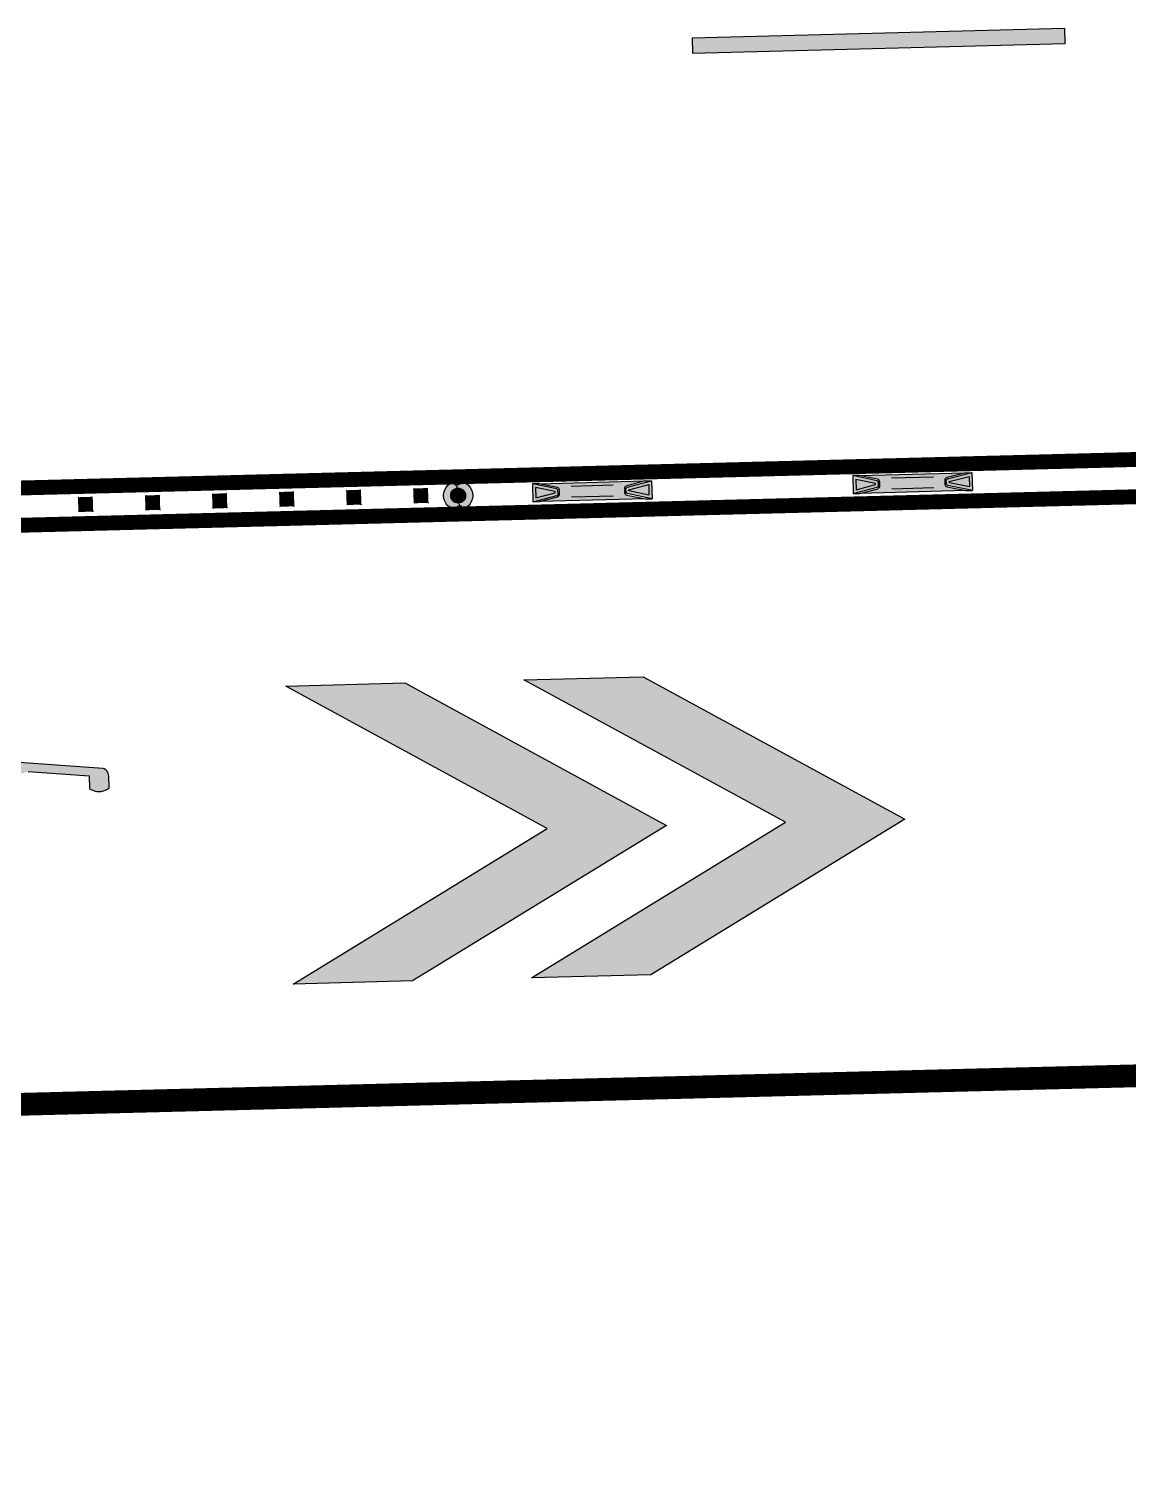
# Model space of a CAD drawing. Header units: metres. Extents: x 668617 to 675126, y 2286318 to 2293677.
# Drawn here: x 669951.6 to 669958.98, y 2287220.11 to 2287229.71 of the extents above; entities that cross this region are included whole.
import ezdxf

# ---------------------------------------------------------------- set-up
doc = ezdxf.new("R2010")
doc.units = ezdxf.units.M
doc.header["$MEASUREMENT"] = 0
for name, color, linetype in [('CU_VEGETACION', 54, 'Continuous'), ('DMTG-D-CONFIBUS', 1, 'Continuous'), ('DMTG-M-BOLARDO ABATIBLE', 70, 'Continuous'), ('DMTG-M-BOYAS', 40, 'Continuous'), ('DMTG-PB-BANQUETAS', 251, 'Continuous'), ('DMTG-SH-LINEA DISCONTINUA', 252, 'Continuous'), ('DMTG-SH-LINEA DOBLE', 252, 'Continuous'), ('DMTG-SH-LINEA GUARNICION', 40, 'Continuous'), ('DMTG-SH-SOLO BUS BICI', 252, 'Continuous')]:
    doc.layers.add(name, color=color, linetype=linetype)

# ---------------------------------------------------------------- blocks, each defined once
blk = doc.blocks.new('ITO-AB')
at = {"linetype": 'Continuous', "true_color": 0x139b48}
blk.add_hatch(color=114, dxfattribs=at).paths.add_polyline_path([(-0.05, 0, 1), (0.05, 0, 1)])
at = {"layer": 'CU_VEGETACION', "true_color": 0xc7c8ca}
h = blk.add_hatch(color=9, dxfattribs=at)
h.dxf.hatch_style = 1
edge = h.paths.add_edge_path()
edge.add_arc((0, 0), 0.0975, 0, 360)
at = {"color": 114, "linetype": 'Continuous', "true_color": 0x139b48}
for points in [[(0, 0.0499999998137355), (0, 0.0975000001490116)], [(0, -0.0499999998137355), (0, -0.0975000001490116)]]:
    blk.add_lwpolyline(points, dxfattribs=at)
for centre, radius in [((0, 0), 0.0975), ((0, 0), 0.05), ((-0.0100000000093132, 0.0737499999813736), 0.0035), ((0.0100000000093132, 0.0737499999813736), 0.0035), ((-0.0100000000093132, -0.0737499999813736), 0.0035), ((0.0100000000093132, -0.0737499999813736), 0.0035)]:
    blk.add_circle(centre, radius, dxfattribs=at)
blk = doc.blocks.new('*U229')
at = {"ltscale": 50}
h = blk.add_hatch(color=252, dxfattribs=at)
h.dxf.hatch_style = 1
h.paths.add_polyline_path([(49.5002614063541, -24.0141079738541), (50.50025214554071, -22.2838484421763), (51.5002614063541, -24.0141079738541), (51.5002614063541, -23.21457469650881), (50.50025743748657, -21.48386446336639), (49.5002614063541, -23.21457469650926)])
h = blk.add_hatch(color=252, dxfattribs=at)
h.dxf.hatch_style = 1
h.paths.add_polyline_path([(49.5002614063541, -25.6131607906263), (50.50025214554071, -23.8829012589485), (51.5002614063541, -25.6131607906263), (51.5002614063541, -24.81362751328101), (50.50025743748657, -23.08291728013859), (49.5002614063541, -24.81362751328146)])
h = blk.add_hatch(color=252)
h.dxf.hatch_style = 1
h.paths.add_polyline_path([(51.55304921501548, -28.93627845558143), (51.54801935612605, -28.87079720073683), (51.53927120105882, -28.79785275902617), (51.53238882882388, -28.74775560274879), (51.52412051031152, -28.69572690715535), (51.5153222024741, -28.64796560598183), (51.50599370678711, -28.6030229381467), (51.49697904484574, -28.56220139275996), (51.4845338670647, -28.51388561176549), (51.47587748438028, -28.48260333695493), (51.46579415965144, -28.44853665512432), (51.45313895350719, -28.40889900164342), (51.43736771892955, -28.3648174587151), (51.41732355394552, -28.31399013613776), (51.3942251808393, -28.26140276454902), (51.36974508068207, -28.21367809734824), (51.34902556281568, -28.17782699251115), (51.32631969258401, -28.14211502696202), (51.30708577940632, -28.11658446428959), (51.28615394915178, -28.09123950033876), (51.27106435334954, -28.07481264897246), (51.25468628133777, -28.05904158133984), (51.24113154510169, -28.04748084267652), (51.22069588261039, -28.03164221252741), (51.20205020631866, -28.01998118239584), (51.18507629765728, -28.01105776237859), (51.16581878096159, -28.00340028025034), (51.14789672210819, -27.99823189384864), (51.12935909998933, -27.99492408072905), (51.10895173981081, -27.99352022434181), (51.10416642581086, -27.99360043138444), (51.08985427854478, -27.9947084303862), (51.07500724210868, -27.99724729160465), (51.06145785019126, -28.00080922953288), (51.04752935912703, -28.0056309266742), (51.0334570965496, -28.01184807146132), (51.0204595193517, -28.01907023522284), (51.00684485347293, -28.02781408801178), (50.99405821276369, -28.03751141539891), (50.98213681888856, -28.04753908922197), (50.97667150127282, -28.05282048878957), (50.96847802603034, -28.06060222550554), (50.95680488622921, -28.07340387392145), (50.94437755840718, -28.08805149386939), (50.93877152696851, -28.09528814899153), (50.93342598437803, -28.10219373303147), (50.92403764058909, -28.11565161576249), (50.91926361889901, -28.12296720395483), (50.91218689190455, -28.13392083342473), (50.90818505718008, -28.14060989958529), (50.90172905094087, -28.15142184627934), (50.89665697867159, -28.16036402294361), (50.89128612245523, -28.17029172886845), (50.88622049705819, -28.17987807109415), (50.77119892607234, -28.04354360162091), (50.80273350453709, -27.6938492773715), (50.86723818005512, -27.69992701165978), (50.89619229881228, -27.67371469184667), (50.91113654108804, -27.65801435323096), (50.90383153800386, -27.60081846199404), (50.89477049389271, -27.56887938809126), (50.88920830657062, -27.55541230195326), (50.88492327083114, -27.54755067505488), (50.87940853684077, -27.53969932651848), (50.87408985384528, -27.53430355096765), (50.86951897503369, -27.53093844458084), (50.86471191614729, -27.52876203726322), (50.86026374552321, -27.52784332173491), (50.85228731476664, -27.52825232418212), (50.84689055284198, -27.53028421593939), (50.83969389192399, -27.53471968173512), (50.8136010959519, -27.54355300339688), (50.79216932285627, -27.54725185106685), (50.77570694026363, -27.54616831566904), (50.74517949557449, -27.54122699740532), (50.68992452441753, -27.52694061303186), (50.68659329762923, -27.52779166926752), (50.67940421907124, -27.53119001350973), (50.67294560351175, -27.53666514088212), (50.66737980154986, -27.54367421020465), (50.66299504421423, -27.55140810254438), (50.65878564561345, -27.5607720189268), (50.65548664666804, -27.57094010834129), (50.65057073616472, -27.59202830995577), (50.64796094875683, -27.61320856330798), (50.64621588234459, -27.65864893377051), (50.70165599984094, -27.68257283117413), (50.76437975431773, -27.69001951295508), (50.65417113727281, -28.82308289004544), (50.63085644075582, -28.82334873601434), (50.60930583289647, -28.82280290965531), (50.58886312437917, -28.82077901696397), (50.56792300492216, -28.81678227719607), (50.54856771239511, -28.81125217832818), (50.53098259648314, -28.80383383584553), (50.51418396648833, -28.79427429122365), (50.49804939402421, -28.78213980369759), (50.48310486693973, -28.76775705187851), (50.46895666777246, -28.75085378344233), (50.45456466062288, -28.73027743395682), (50.43979779671727, -28.70461369695244), (50.42802584645179, -28.68105684305505), (50.41379297117274, -28.64862969135351), (50.39239870801785, -28.59191789072969), (50.35162380802413, -28.45957035123496), (50.02916556667961, -27.35523094999457), (50.06890259215871, -26.94651723784267), (50.15401263174127, -26.94579805271355), (50.15734796046254, -26.94218598660786), (50.16053141351986, -26.93695158459599), (50.16352089230978, -26.93132854916889), (50.16629559487993, -26.92519098366296), (50.16883706242734, -26.91884864822936), (50.17022819771947, -26.91470342947236), (50.17200197730554, -26.90853026970575), (50.17428040361565, -26.89710974178064), (50.17547471492836, -26.88036142065852), (50.17483750008333, -26.86972241539428), (50.1732767267271, -26.85917661453454), (50.17178544990102, -26.85246062041455), (50.16851950701076, -26.84227150544615), (50.16523502757073, -26.83412494320277), (50.16233645197227, -26.82837443972534), (50.15972903233424, -26.82378418159118), (50.15591258261512, -26.8176910452043), (50.15290226013522, -26.81439409634817), (50.07426619547633, -26.81505857598671), (50.06611491634604, -26.81595667121968), (50.05704641876301, -26.81769826800968), (50.04759058713799, -26.82115035469491), (50.03878962793843, -26.82632485497738), (50.03080461169785, -26.83407148128112), (50.02460379300229, -26.84459803112526), (50.02247585521982, -26.85098385362557), (49.90564729290273, -28.04199486564534), (49.90063031569744, -28.03869110077307), (49.88861024101189, -28.03217099499529), (49.87515324851157, -28.02623886347869), (49.84628760906244, -28.01616534478348), (49.83121055054372, -28.01207005239161), (49.81890015516083, -28.00908107622803), (49.80735990663143, -28.00680777668225), (49.7976832627368, -28.00534907263176), (49.79511369515095, -28.0051195420769), (49.78838918855845, -28.00533758858314), (49.77010366598361, -28.00708000675963), (49.75187693706167, -28.01098972066615), (49.73398816418776, -28.01688681089121), (49.71677984930957, -28.02480240818335), (49.69970545716606, -28.0346703770087), (49.68294523526893, -28.04668016190357), (49.66725130450405, -28.05996847532464), (49.65096725590266, -28.0757135969738), (49.63194355435635, -28.09786424397538), (49.61975833784791, -28.11325239488946), (49.60548635056549, -28.13384078175608), (49.59141288483298, -28.15646447925969), (49.57872190598383, -28.17981850815881), (49.56469080596153, -28.20650568410787), (49.54132547737973, -28.26093342563894), (49.51992111126529, -28.32120443048865), (49.50013147585187, -28.38783594131241), (49.48094282352159, -28.46940990104116), (49.46799056627961, -28.53710566905915), (49.4528747654139, -28.65238418126222), (49.447805297565, -28.70482808824085), (49.44277669151316, -28.7859809024248), (49.4404089862841, -28.87706329349061), (49.4417580161934, -28.98072929599261), (49.44477646854867, -29.06048792909036), (49.45217043266885, -29.15449993954684), (49.46982616381766, -29.29510471381213), (49.48592564651918, -29.38496028522599), (49.49301204271242, -29.41604818442005), (49.50252899658963, -29.45672803377414), (49.5118387568472, -29.49668215425158), (49.52568505191485, -29.54393436538379), (49.53304990778898, -29.56925606881663), (49.54143019418953, -29.59518209088941), (49.56075493531617, -29.64975237445555), (49.58319428274618, -29.70602485004014), (49.61127731629031, -29.76771209927705), (49.63868904709207, -29.81710174779795), (49.66217116419048, -29.85318232937511), (49.68065578719953, -29.88074257925468), (49.70470599041019, -29.90993789217731), (49.71248394450859, -29.91842594092435), (49.72153209586477, -29.92837083428589), (49.73029130001979, -29.93690219210425), (49.73805929050096, -29.94464662156946), (49.74591116379307, -29.95139088857281), (49.7544608467837, -29.95892107058757), (49.76614121078129, -29.96779908916728), (49.7744743912962, -29.97385822751261), (49.7848745946134, -29.98041703299527), (49.79124275199811, -29.98454693395837), (49.7979965151807, -29.98818708787525), (49.80858497246473, -29.99366575793096), (49.81640807369959, -29.99700507281472), (49.82520776416132, -30.00062793851879), (49.83177860332435, -30.003128451593), (49.84066693109335, -30.00568036086765), (49.84828678480235, -30.0080483032329), (49.85532462507845, -30.00935839211701), (49.86352346599134, -30.01104038042235), (49.87181225372743, -30.01184597416063), (49.87893107083019, -30.01256422409228), (49.88897210542692, -30.0131604383077), (49.89510117911132, -30.01203843981461), (49.90532983928497, -30.00902552650445), (49.91640650586524, -30.00533204714333), (49.9326381206528, -29.99854504651325), (49.9492262345847, -29.98984287841126), (49.96650021935594, -29.97896971341919), (49.98278165315142, -29.96683463457879), (49.99933911191411, -29.95303980446255), (50.01432331306833, -29.93838635191418), (50.02948998122875, -29.92176996775146), (50.04455478138871, -29.90370861091646), (50.05939748458005, -29.8837912804442), (50.07374852916192, -29.86222553027659), (50.08730841092793, -29.84007001552294), (50.09999827918355, -29.81753473455587), (50.112942145311, -29.79227700424684), (50.13514817744127, -29.74298420216286), (50.14859008018712, -29.70860876938872), (50.16223728103924, -29.66903367674553), (50.17875964232863, -29.61703727804383), (50.19520919098059, -29.55218785148367), (50.20442502328652, -29.50944622911442), (50.21742714241637, -29.44024776099554), (50.22500188507038, -29.39099555991055), (50.23129616817769, -29.33317302818472), (50.23753336602331, -29.26839694011727), (50.240943675556, -29.19926724287138), (50.24344238379936, -29.11620539967447), (50.24328258308097, -29.04907266777258), (50.2422466555644, -29.01995237812429), (50.24119230509851, -28.98960205202178), (50.2388710245913, -28.95097601331048), (50.23486137900946, -28.90301606559837), (50.23046696174188, -28.85552580346615), (50.22363456449867, -28.80366219672482), (50.21934515020203, -28.76851904868994), (50.21093500599218, -28.71791811923407), (50.20126583137781, -28.66290605464878), (50.18876786210959, -28.60188951273171), (50.17388508106515, -28.54128722575155), (50.15865111880422, -28.48596120442966), (50.14304598559229, -28.43576289951983), (50.12055081810959, -28.37130091884586), (50.10137833708623, -28.3223575424417), (50.08226052909495, -28.27909248452483), (50.06313478249004, -28.24043065879454), (50.03761345592594, -28.19482917922136), (50.02825754269261, -28.17958136604279), (50.01305116807899, -28.15661933825135), (49.98857802319881, -28.12290149715404), (49.96992445626975, -28.10112161476713), (49.95749529622881, -28.08791805643608), (49.9988374849103, -27.68712478182528), (50.31763964668099, -28.76471927344523), (50.33319008154095, -28.80919667260872), (50.34414148063198, -28.83858356490822), (50.35647875667192, -28.87056683489203), (50.37178954362835, -28.90663748636047), (50.38528756680799, -28.93623089404304), (50.39967066516684, -28.96466087707262), (50.41191321099168, -28.98658168524702), (50.42447899942263, -29.00716501649908), (50.43818680020368, -29.02848611910389), (50.45516895523352, -29.05046061479465), (50.47090065802959, -29.06765345944854), (50.48780357227579, -29.08424908321917), (50.50509365024018, -29.09713452258206), (50.51779878742801, -29.10455523166951), (50.5261239798846, -29.10879804796508), (50.52650687377255, -29.11693487854422), (50.52819970355441, -29.14128736885499), (50.53178047856036, -29.17171042201648), (50.53442225920563, -29.19545112042983), (50.53931131346772, -29.22308817284824), (50.54288625301606, -29.24137891527466), (50.54875785380946, -29.2667580775846), (50.55774182233554, -29.29697931935465), (50.56459061459137, -29.31713100551218), (50.51569948110128, -29.47678275845505), (50.49141964986339, -29.47698792453952), (50.49046102267258, -29.47720682172707), (50.48691566426069, -29.47948039649504), (50.48367114861585, -29.4831103976598), (50.48093781030494, -29.48796694746392), (50.47864712499441, -29.49385886864633), (50.47693910940771, -29.5006487657401), (50.47570826792926, -29.50840231272236), (50.47518099043, -29.52593680891363), (50.47752451253282, -29.54284665342397), (50.47947007938129, -29.55027276860705), (50.48212454389559, -29.5571839845174), (50.48494893630132, -29.56270708033202), (50.48831681217726, -29.56781638340266), (50.49175740986757, -29.57111938562042), (50.4954162027274, -29.57332239564898), (50.49735593924916, -29.57380319660928), (50.4985130377917, -29.57391126693159), (50.59384602336095, -29.57310569727264), (50.59661574125121, -29.57192093933822), (50.60000717876747, -29.56881235088071), (50.60294621650283, -29.56446511258713), (50.60544472716848, -29.55901736442269), (50.60748388928042, -29.5523400383608), (50.60900329473307, -29.54512326899698), (50.61016647316902, -29.52853091435913), (50.6084314400413, -29.5110216187581), (50.60445260981479, -29.49604518364407), (50.60160800475833, -29.48947616155687), (50.59846047031752, -29.48415431252483), (50.59513094430432, -29.4802182068915), (50.59141823578776, -29.4774941248997), (50.58758589491745, -29.47633000320724), (50.58661882723882, -29.47618348556802), (50.57269909236166, -29.47630110819404), (50.60036874927928, -29.38775529873414), (50.60709900711745, -29.39625479188084), (50.62074190378635, -29.41013253560226), (50.62811040359284, -29.41569418380954), (50.63492132958564, -29.41984377772809), (50.64186804922511, -29.42307907213439), (50.64977307202926, -29.42550285274996), (50.6575086993752, -29.4268835450111), (50.66096521613682, -29.4270028300611), (50.66338058216243, -29.42703717539093), (50.66955082068753, -29.42662969021643), (50.68121736793628, -29.42381655005187), (50.6920506460846, -29.41839999666121), (50.70199902872255, -29.41084250657963), (50.71093129148031, -29.40113426013062), (50.71917571012946, -29.38960236728548), (50.72673049915866, -29.37639184334006), (50.73391307416242, -29.36105925956048), (50.74533020087475, -29.32884788573432), (50.74986743707305, -29.3119994362441), (50.75755190493092, -29.27727641038377), (50.76343526564816, -29.24062287470673), (50.76731305564309, -29.20638707055327), (50.7688667679744, -29.19020489743611), (50.76976555256252, -29.1798951899836), (50.77065249066246, -29.16584768683464), (50.77813671080085, -29.22453634320658), (50.78448830974585, -29.26712884403054), (50.79789862862108, -29.34018655161384), (50.81085069263818, -29.40505736604922), (50.82550160831298, -29.46632960471692), (50.84206143960037, -29.52554376750044), (50.86245838116056, -29.58933700879874), (50.89921533771113, -29.68758914666836), (50.92571792795016, -29.74542950046174), (50.95297663505008, -29.7972971627641), (50.97768897193637, -29.83699235410262), (51.00522441231524, -29.8760403130795), (51.03550733424564, -29.91289523515201), (51.05766336018169, -29.93385720261898), (51.07626293434069, -29.95027681483902), (51.08892195139325, -29.96027648377316), (51.1039622657394, -29.97031698251061), (51.10922805954797, -29.97361075829798), (51.12291414597294, -29.9810391767723), (51.13437867281201, -29.98626821364582), (51.14057060611404, -29.98906159091843), (51.15605124613094, -29.99431933327827), (51.17374017926468, -29.99882079587445), (51.19100036669798, -30.00116135615139), (51.19955638909224, -30.00172156007915), (51.20722078742747, -30.00172000065499), (51.21285672304876, -30.0015458535458), (51.22114849030314, -30.00084328474754), (51.23958849189412, -29.9979036193285), (51.25740732368368, -29.99275623151829), (51.27447595308186, -29.98600699884168), (51.29232360672077, -29.97674821163213), (51.31023436887872, -29.96498096214913), (51.32623187115033, -29.95234264079722), (51.34169788079035, -29.93809273989922), (51.35696550271669, -29.92206091143538), (51.37246425973981, -29.90341194352181), (51.38719394088903, -29.88358017971399), (51.39920697160815, -29.86535386821101), (51.41512568143835, -29.83883383034567), (51.42761240039263, -29.81530350888938), (51.44028405082864, -29.78954333839187), (51.45370769798674, -29.7587085661184), (51.46046253769501, -29.74149301671281), (51.46592686045815, -29.7276214617263), (51.47117327657261, -29.71290450520332), (51.47543603537443, -29.70118498303276), (51.47958834874763, -29.68890577172983), (51.48631123265196, -29.66814604282894), (51.49478176021412, -29.63918911803143), (51.50088902384951, -29.61731390967811), (51.50687655109314, -29.5942545870866), (51.51284420712582, -29.56844775170243), (51.5190982954181, -29.54019365949938), (51.52376977242412, -29.51733788990208), (51.52813956431183, -29.49449086615317), (51.53306093656457, -29.46494314627848), (51.53825255372831, -29.43154720101933), (51.54548295812211, -29.37662262176076), (51.55257733395948, -29.30195775728766), (51.55707023445385, -29.23658981880539), (51.55912558278388, -29.16685957329668), (51.5601181094743, -29.11661103668206), (51.55766491388513, -29.0179134391546)])
h.paths.add_polyline_path([(51.11052863112437, -29.04805431565041), (51.11332405248677, -29.06198680190159), (51.11566209348976, -29.07118632382566), (51.11915424924373, -29.08381710566568), (51.12416025457233, -29.09781381034503), (51.13003335583281, -29.11054434126476), (51.13430631883276, -29.11760450884225), (51.13751681026579, -29.1228368318761), (51.14460601222518, -29.13129950098932), (51.15238034324867, -29.13744613163721), (51.16005738730919, -29.14066403875626), (51.16430821838676, -29.14141785015358), (51.16914184029147, -29.1409786289741), (51.17389849771089, -29.13941544970834), (51.17851306603862, -29.13666251624267), (51.18292599296356, -29.1329514190665), (51.18702889091483, -29.128298637137), (51.19097054844033, -29.12263830201659), (51.19460918962241, -29.11588482181645), (51.20104319966768, -29.10015605104121), (51.20593533768479, -29.08178403924643), (51.20945793035244, -29.06036339524548), (51.21124616860052, -29.03767337157973), (51.21116158599889, -29.0127147362154), (51.21011406237122, -28.9945246859183), (51.20697746345732, -28.97124513236117), (51.20311202741041, -28.95211194941607), (51.19797989881855, -28.93420352555717), (51.19216772251903, -28.91865987418118), (51.18547289653216, -28.90528570152714), (51.17829621622232, -28.8943214514033), (51.1702378367676, -28.88594405521639), (51.16485473352068, -28.88198310291813), (50.95044891694161, -28.33659515427638), (50.96264199740827, -28.31559116588045), (50.98187515731652, -28.28660816043424), (50.99379965107838, -28.27131490780261), (51.00562923960698, -28.25732877938521), (51.01704725281834, -28.24571377689512), (51.02771973761847, -28.23617458361872), (51.03852695690367, -28.227574082638), (51.04836375482174, -28.22094104826096), (51.05972769394057, -28.21491261649129), (51.06990430855549, -28.21031685631209), (51.08052012754789, -28.20679115569732), (51.09159517597428, -28.20409474137108), (51.10222823286486, -28.20260901365186), (51.11407861424132, -28.20250725038972), (51.12193416213259, -28.20319248030404), (51.13916148517265, -28.20583866380679), (51.14778055015623, -28.20780597784182), (51.16365107813763, -28.21219947864387), (51.18437665907041, -28.22084321443475), (51.20124809321069, -28.22964944528434), (51.22169836968479, -28.24462406666948), (51.23568063326039, -28.2570119584729), (51.24837234356974, -28.26926813919539), (51.26162943609089, -28.28411158075909), (51.27445601280979, -28.29938957302824), (51.28610610423712, -28.31544885498892), (51.29862972331003, -28.33309919731522), (51.31125446739443, -28.35410388356462), (51.32079813969986, -28.37029077405481), (51.33069060577546, -28.38824343091978), (51.34129019099137, -28.409960010043), (51.35267304892832, -28.43422949988639), (51.3679803077911, -28.46879426063237), (51.38371411577273, -28.51139201024393), (51.4005089184374, -28.56187393076556), (51.41772770187927, -28.623048005807), (51.43742484749546, -28.70766467101152), (51.456633709351, -28.82305650938219), (51.46916734740662, -28.93453017750511), (51.47429677350593, -29.02731125180475), (51.47542223458723, -29.14144556688274), (51.46926628447309, -29.23824303070746), (51.46117698696699, -29.32073085777433), (51.45282685580369, -29.37606681980418), (51.43726752843341, -29.45561591211476), (51.41513700744636, -29.52915215208299), (51.38968622160738, -29.60609306649525), (51.35253307280291, -29.67507075968701), (51.33394690956757, -29.70413262055758), (51.3169343486733, -29.72607298012685), (51.2952624299086, -29.74814305331524), (51.27719356039952, -29.76249655472606), (51.26041396276142, -29.77287613570201), (51.24585359097082, -29.78031896876786), (51.23342913417483, -29.78477936692702), (51.21809537070968, -29.78905695872612), (51.19630228980023, -29.79090031441041), (51.18550079692741, -29.79078419751562), (51.16990500840203, -29.7886345553315), (51.15679795063798, -29.78604910285452), (51.14179889455082, -29.78078342994917), (51.1138561701454, -29.76620997994309), (51.09895278644299, -29.75591689635252), (51.07832925969151, -29.73852297575735), (51.05558415782062, -29.71491836323861), (51.03576165402447, -29.69049701876333), (51.01830999184213, -29.66635169143723), (51.00038001769181, -29.63849950711478), (50.98101863611501, -29.60284073521229), (50.96572928142078, -29.57221458271482), (50.94733869946495, -29.52936429919095), (50.93093331680157, -29.48631343906067), (50.91585861054355, -29.44076812935095), (50.90279527971862, -29.39736730140379), (50.89140749375557, -29.35469785138634), (50.88065300287727, -29.3086564639338), (50.87194090577705, -29.2653910105891), (50.86244696634631, -29.20964257887721), (50.85572487250866, -29.16621151169642), (50.85141735997323, -29.13057652803167), (50.84735443836453, -29.08375640462822), (50.84174551848983, -29.0146159792111), (50.83972475316287, -28.97338293343677)], flags=16)
h.paths.add_polyline_path([(50.84055176471739, -28.81627329185807), (50.84258667767691, -28.77646271775933), (50.84669302835246, -28.72878238849848), (50.85062065833509, -28.69234941441795), (50.85380182873214, -28.66671670610998), (50.85769009997821, -28.64020363676349), (50.86056970445534, -28.62119909999996), (50.86278481553646, -28.60814120528579), (50.8653611414683, -28.59500979619537), (50.86834283945373, -28.57941746821092), (50.87104434503945, -28.56606609730119), (50.87428188670756, -28.55173958329437), (50.87768525197399, -28.53635924741042), (50.88110525907896, -28.5232605533883), (50.88537633018851, -28.50664933269985), (50.88964833715082, -28.48981263908985), (50.8954920727796, -28.47105280679802), (50.9018549252668, -28.45123685071252), (50.90683685139803, -28.43531829825946), (50.91252504814966, -28.42007823734315), (50.91912790071675, -28.40368781352794), (50.92443279104091, -28.39075812947789), (51.08550550520604, -28.80271235626418)], flags=16)
h.paths.add_polyline_path([(50.75208835704225, -28.82071338076998), (50.70151590603464, -28.82303738158675), (50.76774231309983, -28.1348225940273), (50.82002358312039, -28.19467897124963), (50.85782789255509, -28.24312453219176), (50.82359149463346, -28.33701631773642), (50.79625471739101, -28.44994730116736), (50.77551562987938, -28.56138998554156), (50.76852386062629, -28.62313760363844)], flags=16)
h.paths.add_polyline_path([(50.70392058785083, -29.01542635323398), (50.70759321188316, -29.02751913133756), (50.71127767075441, -29.04172527677332), (50.71669240621569, -29.06735847702152), (50.71865130133111, -29.07955923644426), (50.72056558943396, -29.09526956573922), (50.72247001588212, -29.11917155554415), (50.72320689534982, -29.14161933832697), (50.72324568465356, -29.15694376074493), (50.7214866464864, -29.18880592046566), (50.72083133825382, -29.19460310102381), (50.71834458757385, -29.2126832084204), (50.7154197869867, -29.22853470597142), (50.71210983253278, -29.24265629173937), (50.70838232677571, -29.25521407228638), (50.70579844991508, -29.26258832025173), (50.70210339748419, -29.27197605511487), (50.69915149735417, -29.27818012614393), (50.69575455022905, -29.2847909298834), (50.68978663506451, -29.29437947705168), (50.68392448807199, -29.3017447128695), (50.67781175692735, -29.30747089901246), (50.67454855388578, -29.30971574543441), (50.67174627554724, -29.31168561764247), (50.66520043833808, -29.31453957845628), (50.6587556583244, -29.31592809091211), (50.65107348546726, -29.31591480882202), (50.64374410527026, -29.31416960411019), (50.63709334647947, -29.31086285797386), (50.63128656766267, -29.30693234950872), (50.62665661218253, -29.30281787373264), (50.66666839007567, -29.17373111298679), (50.66744678792284, -29.17009783487851), (50.66804100832351, -29.16596047696288), (50.66842502476484, -29.16164369389384), (50.66863218998506, -29.15783239471279), (50.66872423016949, -29.15087935897504), (50.66843460550345, -29.14479804064917), (50.66825944731673, -29.14178052374422), (50.66774024475163, -29.13716841604441), (50.6669282285765, -29.13169337638459), (50.66594340249858, -29.12655166220742), (50.66510233919999, -29.12292829809298), (50.66439040729793, -29.12015443692866), (50.6632416961028, -29.1163589621487), (50.66183679621727, -29.11240137055524), (50.66080995325174, -29.10983697815886), (50.65903904762982, -29.10593751033997), (50.6574969889397, -29.10311551347417), (50.65545966436903, -29.10004037323001), (50.65339004288481, -29.097528989002), (50.65184381884674, -29.09597510296402), (50.65040648770892, -29.09480441603768), (50.64957535426893, -29.09422623957738), (50.64882065719021, -29.0937543052832), (50.64811686346903, -29.09338591746968), (50.64755170979961, -29.093122243898), (50.64702775946571, -29.09291275200934), (50.64632891030161, -29.09267667364606), (50.64589942332341, -29.09255997919667), (50.64539294486295, -29.09243906701926), (50.64474933357261, -29.09233310716985), (50.64405674874425, -29.09227650676434), (50.64337326091064, -29.09227338090699), (50.64251118288021, -29.09234352400285), (50.64185613324926, -29.0924604814822), (50.64095896680092, -29.09272209773139), (50.63998900348398, -29.09309014328477), (50.63900232972165, -29.09360227931024), (50.63805256337028, -29.09422206541553), (50.63721130955665, -29.09489491555809), (50.63636870179735, -29.09573458837798), (50.6352798299794, -29.09694931679491), (50.63429718038006, -29.09820603171778), (50.63346207848682, -29.099598528483), (50.6323781115606, -29.10151950234098), (50.63145734864466, -29.10349190874144), (50.6305739487224, -29.10570135343545), (50.62919335252028, -29.10994498959593), (50.58983941112402, -29.23617534221552), (50.58466378832682, -29.21936713250392), (50.57915247852216, -29.19696372701577), (50.57430022852296, -29.16876265584728), (50.57143275650779, -29.14497397366808), (50.57013978111254, -29.1268565272207), (50.56942337171577, -29.10877675874503), (50.57016144836408, -29.07696661145195), (50.57263997172404, -29.04845352112438), (50.57530260798686, -29.03035744187213), (50.57801556840823, -29.01669059901446), (50.58298330227754, -28.99805372660143), (50.58577987503614, -28.98935082801967), (50.58873477208809, -28.9818158452826), (50.59068965545148, -28.97682866179543), (50.59413419677631, -28.96950359278521), (50.59841245859926, -28.9614198113913), (50.60263801858119, -28.9551775709528), (50.60923111817456, -28.94663493458205), (50.61552507756724, -28.94111834456675), (50.62156062253226, -28.93706080781243), (50.62841096391222, -28.93414251445342), (50.63662871023953, -28.93266400178112), (50.64481893459143, -28.93372947492066), (50.6517507823236, -28.93631584306826), (50.6580782630771, -28.93989355816115), (50.66412235144563, -28.94473210590417), (50.66883622161859, -28.94936032094751), (50.67372476333267, -28.95480318839458), (50.67964795523395, -28.96276160370184), (50.68753382341075, -28.97595507676937), (50.69376023551914, -28.98864350064281), (50.69987784151445, -29.004019865099)], flags=16)
h.paths.add_polyline_path([(50.15821290098293, -28.99363767460222), (50.15989639966338, -29.05592238825733), (50.15989132934365, -29.13391000984842), (50.15746653105353, -29.22278881259576), (50.14842705860283, -29.32547734842223), (50.12592171795805, -29.44569006181559), (50.10325036344685, -29.53960506109019), (50.08171794746059, -29.59790606899827), (50.06171661846238, -29.64475083989732), (50.02375192277023, -29.71075673807485), (49.99627115984859, -29.74524618081472), (49.97425255130284, -29.76588459197086), (49.95696349171558, -29.77857652720099), (49.943956555342, -29.78651227922905), (49.92788273234001, -29.79387974998412), (49.91227830029985, -29.7991123033616), (49.89731034868774, -29.80202995298527), (49.88004060738959, -29.80319088482833), (49.86338468043405, -29.80180918259788), (49.84849775076955, -29.79927066967725), (49.83100535274562, -29.79367931246447), (49.81570062201436, -29.78683071463769), (49.79986339243661, -29.77805350568628), (49.78298912927985, -29.76663010254737), (49.76840281870992, -29.75457367831899), (49.75621653950284, -29.74334984980164), (49.74516953104458, -29.73135162249486), (49.73824379288445, -29.72367094240184), (49.72449702742725, -29.70700290687677), (49.71304507853793, -29.69146432780912), (49.69939571845808, -29.67135816435342), (49.68625034445986, -29.65036061581617), (49.67592683988178, -29.63225173230825), (49.66907431468226, -29.61957643262025), (49.66196685996684, -29.60602934257117), (49.65200438174307, -29.5847990589104), (49.64603334810673, -29.57196150847762), (49.63709679028207, -29.55186430561384), (49.62969077976359, -29.5329556320134), (49.6212470626073, -29.51191497422491), (49.61304603565614, -29.48910995547061), (49.60469430018966, -29.46363300125399), (49.59554801607774, -29.4344734239557), (49.5886069178263, -29.41060354975565), (49.57836471925012, -29.37254231114088), (49.57125640703899, -29.34329498439178), (49.56477658742816, -29.31383594405901), (49.5593438586956, -29.2875402592012), (49.55227944706522, -29.2495918730296), (49.5461107937098, -29.21162555243876), (49.54110675681378, -29.17719079832881), (49.5356528929041, -29.13200335356754), (49.53217395567972, -29.09668717567223), (49.52865646017099, -29.05375943234543), (49.52690597106439, -29.02317726493033), (49.52543733722487, -28.99364444615407), (49.52381174621215, -28.93575803347398), (49.52440779123654, -28.85767168060233), (49.5278977162051, -28.78513645335073), (49.53352223023231, -28.72367024032059), (49.54635558717828, -28.62804676954778), (49.56480686602836, -28.53886692408873), (49.581077534196, -28.4786219488546), (49.60497674477293, -28.41278605493511), (49.63276544706414, -28.35281892695906), (49.65585455795909, -28.3159436145665), (49.67137016528878, -28.29350850039504), (49.69280376942507, -28.26928078498708), (49.71197142198744, -28.25161536547234), (49.73026861686813, -28.23811014338247), (49.74479329742772, -28.23016449561914), (49.76098084479364, -28.22370515998313), (49.77116167027762, -28.2200198138616), (49.78174219284747, -28.21786863327083), (49.80429140464949, -28.21492917100472), (49.82622091905787, -28.21708257100449), (49.84815369114804, -28.22266998103118), (49.86710507457238, -28.23036407491822), (49.88606905577754, -28.24176610185527), (49.82530115236469, -28.87938403119228), (49.82047263258565, -28.88175463768852), (49.81619993845371, -28.88497409954011), (49.81226379055479, -28.88902432791923), (49.80804603518928, -28.89439038766381), (49.80087016382632, -28.90726985378382), (49.79536759236854, -28.92310785367312), (49.79066353280987, -28.9417910021711), (49.78754584353092, -28.96324087404668), (49.7860674058974, -28.98504519692455), (49.78668992183694, -29.01037486415538), (49.7889689268367, -29.03619854167113), (49.79345421289091, -29.06098823652468), (49.7988864800981, -29.08267636623117), (49.80656052848909, -29.10274119924356), (49.81068760618601, -29.1111508128069), (49.8148766722733, -29.11826549123038), (49.81910606439843, -29.12433260517259), (49.82130040499933, -29.1271115416152), (49.82452278413476, -29.13068036253066), (49.8293103015757, -29.13493876391016), (49.83466559855506, -29.13829341129525), (49.83987894695375, -29.14021074793431), (49.84528666455745, -29.1409006439589), (49.85064218673452, -29.1402832752014), (49.85554811856937, -29.13844300600516), (49.86039081332856, -29.13525568182235), (49.86502600223949, -29.13090977141878), (49.86947986149326, -29.12513781157344), (49.87351867339194, -29.11846972669031), (49.87722169111376, -29.11086192160514), (49.88038527792278, -29.10256386799933), (49.88586857604778, -29.08286138673742), (49.8896499998863, -29.06050075345133), (49.89147514269726, -29.03574099471911), (49.89125505150506, -29.009576119256), (49.88935897561933, -28.98686541478213), (49.88630211434329, -28.96606495686132), (49.88181480896665, -28.9465789968512), (49.8762931155442, -28.92879817851685), (49.93874454440075, -28.28652015804113), (49.96044442510393, -28.31225352370388), (49.9804561562045, -28.33988266441333), (50.00146327096027, -28.37338474670964), (50.01851986452667, -28.40476233316025), (50.03650242233826, -28.44282429977369), (50.05567792090861, -28.48662166428352), (50.07078030274707, -28.5276034661078), (50.08769320998445, -28.57808364995839), (50.09993489205672, -28.62310242394318), (50.11189373770358, -28.66869773015009), (50.12333482057957, -28.72123466307398), (50.13007392461705, -28.75516894309698), (50.13992137790538, -28.8148883463486), (50.14743961889772, -28.87586111634068), (50.15282525207195, -28.9254846568328)], flags=16)
for points in [[(49.5002614063541, -24.0141079738541), (49.5002614063541, -23.21457469650926), (50.50025743748657, -21.48386446336639), (51.5002614063541, -23.21457469650881), (51.5002614063541, -24.0141079738541), (50.50025214554071, -22.2838484421763), (49.5002614063541, -24.0141079738541)], [(49.5002614063541, -25.6131607906263), (49.5002614063541, -24.81362751328146), (50.50025743748657, -23.08291728013859), (51.5002614063541, -24.81362751328101), (51.5002614063541, -25.6131607906263), (50.50025214554071, -23.8829012589485), (49.5002614063541, -25.6131607906263)], [(50.02916556667961, -27.35523094999457), (50.06890259215871, -26.94651723784267), (50.15401263174127, -26.94579805271355), (50.15734796046254, -26.94218598660786), (50.16053141351986, -26.93695158459599), (50.16352089230978, -26.93132854916889), (50.16629559487993, -26.92519098366296), (50.16883706242734, -26.91884864822936), (50.17022819771947, -26.91470342947236), (50.17200197730554, -26.90853026970575), (50.17428040361565, -26.89710974178064), (50.17547471492836, -26.88036142065852), (50.17483750008333, -26.86972241539428), (50.1732767267271, -26.85917661453454), (50.17178544990102, -26.85246062041455), (50.16851950701076, -26.84227150544615), (50.16523502757073, -26.83412494320277), (50.16233645197227, -26.82837443972534), (50.15972903233424, -26.82378418159118), (50.15591258261512, -26.8176910452043), (50.15290226013522, -26.81439409634817), (50.07426619547633, -26.81505857598671), (50.06611491634604, -26.81595667121968), (50.05704641876301, -26.81769826800968), (50.04759058713799, -26.82115035469491), (50.03878962793843, -26.82632485497738), (50.03080461169785, -26.83407148128112), (50.02460379300229, -26.84459803112526), (50.02247585521982, -26.85098385362557), (49.90564729290273, -28.04199486564534)], [(49.99272282329585, -27.15430170637905), (49.99272282329585, -27.15430170637905)]]:
    blk.add_lwpolyline(points)
blk = doc.blocks.new('*U26')
at = {"ltscale": 0.1, "true_color": 0xf8d731}
h = blk.add_hatch(color=40, dxfattribs=at)
h.dxf.hatch_style = 1
h.paths.add_polyline_path([(-1.084770231973842e-08, -0.1150000001769493), (-1.084770231973842e-08, -0.2349999998230467), (0.1627978714621391, -0.1968100913127709, 0.3482270367362218), (0.1705140220954719, -0.1870743821434916), (0.1705140219790566, -0.1629256177600893, 0.3482270339889866), (0.1627978713472718, -0.1531899086875882)])
h.paths.add_polyline_path([(0.1505140219604301, -0.1708512347657213), (0.1505140219604301, -0.1791487652342746), (0.0199999890545088, -0.2097653727512787), (0.01999998905450878, -0.1402346272487173)], flags=16)
at = {"lineweight": 60}
h = blk.add_hatch(color=72, dxfattribs=at)
h.dxf.hatch_style = 1
h.paths.add_polyline_path([(0.0199999890545088, -0.2097653727512787), (0.1505140219604301, -0.1791487652342746), (0.1505140219604301, -0.1708512347657213), (0.0199999890545088, -0.1402346272487173)])
at = {"ltscale": 0.1, "true_color": 0xf8d731}
h = blk.add_hatch(color=40, dxfattribs=at)
h.dxf.hatch_style = 1
h.set_gradient(color1=(248, 153, 30), color2=(248, 215, 49), rotation=89.99999999999996, name='CYLINDER')
h.paths.add_polyline_path([(0.7555204644915865, -0.2350000007543693), (0.6321401865059754, -0.2065325598347173, -0.349252630079363), (0.616636637120995, -0.1870445652230977), (0.616636637120995, -0.1629584878216826, -3.81443993967251e-05), (0.6166366368881644, -0.1629554363433252, -0.349252632418793), (0.6321401861541615, -0.1434674415628551), (0.7555204640259252, -0.1150000001769493), (0.04378571370837114, -0.114999999711288), (0.1650817206758504, -0.1434541991479307, -0.3482270326505058), (0.1805140218719545, -0.1629256171104775), (0.1805140221047851, -0.1870743895622201, -0.3482270369759995), (0.1650817210286028, -0.2065458078361621), (0.04378571417403249, -0.2350000077392886)])
h = blk.add_hatch(color=40, dxfattribs=at)
h.dxf.hatch_style = 1
h.paths.add_polyline_path([(0.6343884114059837, -0.1532114385161529, 0.3492526253206699), (0.6266366368974776, -0.1629554357603481), (0.6266366368974776, -0.1870445640068172, 0.3492526285322067), (0.634388411290678, -0.1967885609915774), (0.7999999897903981, -0.2349999998230467), (0.799999989790398, -0.1150000001769493)])
h.paths.add_polyline_path([(0.7799999896553562, -0.140140043059362), (0.6466366369161041, -0.1709108715411256), (0.6466366369161042, -0.1790891275275479), (0.7799999896553562, -0.2098599574062953)], flags=16)
at = {"lineweight": 60}
h = blk.add_hatch(color=22, dxfattribs=at)
h.dxf.hatch_style = 1
h.paths.add_polyline_path([(0.6466366369161041, -0.1790891275275479), (0.7799999896553562, -0.2098599574062953), (0.7799999896553562, -0.140140043059362), (0.6466366369161041, -0.1709108715411256)])
at = {"color": 40, "true_color": 0xf8d731}
for points in [[(-1.08477023e-08, -0.1150000001769493), (-1.08477023e-08, -0.2349999998230467), (0.1627978713739368, -0.1968100913334618, 0.348227035527634), (0.1705140220954719, -0.1870743822772036), (0.1705140219790566, -0.1629256177227924, 0.348227035527634), (0.1627978712575215, -0.1531899086665342)], [(0.616636637120995, -0.1629584878217409), (0.616636637120995, -0.1870445650536547, 0.3492526288351066), (0.6321401862544225, -0.2065325597766767), (0.7555204644915865, -0.2350000007543693), (0.0437857141740325, -0.2350000077392886), (0.1650817210109609, -0.2065458078403006, 0.3482270349094668), (0.1805140221047851, -0.1870743897277842), (0.1805140218719545, -0.1629256172571311, 0.3482270349094668), (0.165081720661715, -0.1434541991446147), (0.0437857137083712, -0.114999999711288), (0.7555204640259252, -0.1150000001769493), (0.6321401859051765, -0.1434674416203032, 0.3492526288351066), (0.6166366368881644, -0.1629554363433252, 3.81444001255e-05)], [(0.799999989790398, -0.2349999998230467), (0.6343884114059837, -0.1967885610181818, -0.3492526286113116), (0.6266366368974776, -0.1870445641223321), (0.6266366368974776, -0.1629554358776639, -0.3492526286113115), (0.6343884114059837, -0.1532114385161529), (0.799999989790398, -0.1150000001769493)]]:
    blk.add_lwpolyline(points, format="xyb", close=True, dxfattribs=at)
for points in [[(0.0437857137083712, -0.114999999711288), (-1.08477023e-08, -0.1150000001769493)], [(0.7555204640259252, -0.1150000001769493), (0.799999989790398, -0.1150000001769493)], [(-1.08477023e-08, -0.2349999998230467), (0.0437857141740325, -0.2350000077392886)], [(0.7555204644915865, -0.2350000007543693), (0.799999989790398, -0.2350000007543693)]]:
    blk.add_lwpolyline(points, dxfattribs=at)
for points in [[(0.0199999890545088, -0.1402346272487173), (0.0199999890545088, -0.2097653727512787), (0.1505140219604301, -0.1791487652342746), (0.1505140219604301, -0.1708512347657213)], [(0.7799999896553562, -0.2098599574062953), (0.6466366369161041, -0.1790891275275479), (0.6466366369161041, -0.1709108715411256), (0.7799999896553562, -0.140140043059362)]]:
    blk.add_lwpolyline(points, close=True, dxfattribs=at)
at = {"color": 1, "ltscale": 0.1}
for points in [[(0.5413105618092449, -0.138581477990372), (0.2593272682068574, -0.138581481250001)], [(0.5413105618092449, -0.2114185224752853), (0.2593272682068574, -0.2114185192156563)]]:
    blk.add_lwpolyline(points, dxfattribs=at)
blk = doc.blocks.new('*U156')
blk.add_hatch(color=252).paths.add_polyline_path([(94.97582401108815, 2.23361873737716), (97.47510166016097, 2.293712276356664), (97.47269791861088, 2.3936833819425), (94.97342026965443, 2.333589842965794)])
blk.add_lwpolyline([(94.97582401108815, 2.23361873737716), (97.47510166016097, 2.293712276356664), (97.47269791861088, 2.3936833819425), (94.97342026965443, 2.333589842965794)], close=True)
blk = doc.blocks.new('vialeta')
at = {"linetype": 'Continuous', "true_color": 0x139b48}
h = blk.add_hatch(color=114, dxfattribs=at)
h.paths.add_polyline_path([(0.0492375004022658, -0.0492374996383471), (0.0492374998677103, 0.0492375006060873), (0.0164124997962972, 0.0361075004665849), (0.0164125004127376, -0.0361074997536548)])
h.paths.add_polyline_path([(0.029542499212739, 0.0342887785897536), (0.0426724988739593, 0.0395407791037579), (0.0426724998550588, -0.0395407780957575), (0.0295425004097647, -0.0342887782638438)], flags=16)
h.paths.add_polyline_path([(0.0164125004127376, -0.0361074997536548), (0.0164124997962972, 0.0361075004665849), (-0.0164125003871959, 0.0361074995742949), (-0.0164124994651654, -0.0361075001861953)])
h.paths.add_polyline_path([(0.016412499490707, 0.0361075003137898), (0.0492374995616653, 0.0492375004537469), (-0.0492375005299739, 0.0492374994594419), (-0.0164125003871959, 0.0361074995742949)])
h.paths.add_polyline_path([(-0.0164124994651654, -0.0361075001861953), (-0.0164125003871959, 0.0361074995742949), (-0.0492375005299739, 0.0492374994594419), (-0.0492374992305334, -0.0492375004789475)])
h.paths.add_polyline_path([(-0.0295424997983778, -0.034288778768204), (-0.0426724994605076, -0.039540778671028), (-0.0426725004406976, 0.0395407780696474), (-0.0295425003837683, 0.0342887783905288)], flags=16)
h.paths.add_polyline_path([(0.0492375004022658, -0.0492374996383471), (0.0164125004127376, -0.0361074997536548), (-0.0164125000763458, -0.0361075000334002), (-0.0492374995361236, -0.0492375003261524)])
h = blk.add_hatch(color=114, dxfattribs=at)
h.paths.add_polyline_path([(0.0492375004022658, -0.0492374996383471), (0.0492374998677103, 0.0492375006060873), (0.0164124997962972, 0.0361075004665849), (0.0164125004127376, -0.0361074997536548)])
h.paths.add_polyline_path([(0.029542499212739, 0.0342887785897536), (0.0426724988739593, 0.0395407791037579), (0.0426724998550588, -0.0395407780957575), (0.0295425004097647, -0.0342887782638438)], flags=16)
h.paths.add_polyline_path([(0.0164125004127376, -0.0361074997536548), (0.0164124997962972, 0.0361075004665849), (-0.0164125003871959, 0.0361074995742949), (-0.0164124994651654, -0.0361075001861953)])
h.paths.add_polyline_path([(0.016412499490707, 0.0361075003137898), (0.0492374995616653, 0.0492375004537469), (-0.0492375005299739, 0.0492374994594419), (-0.0164125003871959, 0.0361074995742949)])
h.paths.add_polyline_path([(-0.0164124994651654, -0.0361075001861953), (-0.0164125003871959, 0.0361074995742949), (-0.0492375005299739, 0.0492374994594419), (-0.0492374992305334, -0.0492375004789475)])
h.paths.add_polyline_path([(-0.0295424997983778, -0.034288778768204), (-0.0426724994605076, -0.039540778671028), (-0.0426725004406976, 0.0395407780696474), (-0.0295425003837683, 0.0342887783905288)], flags=16)
h.paths.add_polyline_path([(0.0492375004022658, -0.0492374996383471), (0.0164125004127376, -0.0361074997536548), (-0.0164125000763458, -0.0361075000334002), (-0.0492374995361236, -0.0492375003261524)])
h = blk.add_hatch(color=90)
h.paths.add_polyline_path([(0.0426724992434236, -0.0395407779429623), (0.0426724997911847, 0.0395407792565531), (0.0295424996711244, 0.0342887788953438), (0.0295425001041744, -0.0342887779582536)])
h.paths.add_polyline_path([(-0.0295424997983778, -0.034288778768204), (-0.0295425003837683, 0.0342887783905288), (-0.0426725004406976, 0.0395407780696474), (-0.0426724994605076, -0.039540778671028)])
h = blk.add_hatch(color=90)
h.paths.add_polyline_path([(0.0426724992434236, -0.0395407779429623), (0.0426724997911847, 0.0395407792565531), (0.0295424996711244, 0.0342887788953438), (0.0295425001041744, -0.0342887779582536)])
h.paths.add_polyline_path([(-0.0295424997983778, -0.034288778768204), (-0.0295425003837683, 0.0342887783905288), (-0.0426725004406976, 0.0395407780696474), (-0.0426724994605076, -0.039540778671028)])
at = {"color": 251, "linetype": 'Continuous'}
for p, q in [((-0.0492375006832238, 0.049237499918282), (-0.0164125009983763, 0.0361075000331349)), ((-0.0492375006832238, 0.049237499918282), (-0.0164125009983763, 0.0361075000331349)), ((-0.0164125003871959, 0.0361074995742949), (-0.0164124994651654, -0.0361075001861953)), ((-0.0164125003871959, 0.0361074995742949), (0.0164124997962972, 0.0361075001609947)), ((-0.0164125003871959, 0.0361074995742949), (-0.0164124994651654, -0.0361075001861953)), ((-0.0164125003871959, 0.0361074995742949), (0.0164124997962972, 0.0361075001609947)), ((0.0164124997962972, 0.0361075001609947), (0.0492374995616653, 0.0492375004537469)), ((0.0164124997962972, 0.0361075001609947), (0.0492374995616653, 0.0492375004537469)), ((0.0164124997962972, 0.0361075001609947), (0.0164125004127376, -0.0361074997536548)), ((0.0164124997962972, 0.0361075001609947), (0.0164125004127376, -0.0361074997536548)), ((-0.0164124994651654, -0.0361075001861953), (-0.0492374995361236, -0.0492375003261524)), ((-0.0164124994651654, -0.0361075001861953), (-0.0492374995361236, -0.0492375003261524)), ((-0.0164124994651654, -0.0361075001861953), (0.0164125004127376, -0.0361074997536548)), ((-0.0164124994651654, -0.0361075001861953), (0.0164125004127376, -0.0361074997536548)), ((0.0164125004127376, -0.0361074997536548), (0.0492375004022658, -0.0492374996383471)), ((0.0164125004127376, -0.0361074997536548), (0.0492375004022658, -0.0492374996383471))]:
    blk.add_line(p, q, dxfattribs=at)
at = {"color": 252, "const_width": 0.001}
blk.add_lwpolyline([(-0.0492375005299739, 0.0492374994594419), (-0.0492374995361236, -0.0492375003261524), (0.0492375004022658, -0.0492374996383471), (0.0492374995616653, 0.0492375004537469)], close=True, dxfattribs=at)
blk.add_lwpolyline([(-0.0492375005299739, 0.0492374994594419), (-0.0492374995361236, -0.0492375003261524), (0.0492375004022658, -0.0492374996383471), (0.0492374995616653, 0.0492375004537469)], close=True, dxfattribs=at)
blk = doc.blocks.new('*U238')
at = {"layer": 'DMTG-M-BOYAS', "rotation": 0.474340802864405}
blk.add_blockref('vialeta', (0, 0), dxfattribs=at)
blk = doc.blocks.new('*U239')
at = {"layer": 'DMTG-M-BOYAS', "color": 0, "linetype": 'ByBlock', "lineweight": -2, "transparency": 16777216, "rotation": 1.917651221463066}
for p in [(669949.4553098578, 2287239.176430974), (669949.9050578373, 2287239.19148936), (669950.3548058168, 2287239.206547746), (669950.8045537962, 2287239.221606131), (669951.2543017756, 2287239.236664517), (669951.7040497551, 2287239.251722903)]:
    blk.add_blockref('*U238', p, dxfattribs=at)

msp = doc.modelspace()

# ---------------------------------------------------------------- linework, layer by layer
at = {"layer": 'DMTG-PB-BANQUETAS'}
msp.add_lwpolyline([(670012.5130648369, 2287224.130768131), (670059.7333381352, 2287225.379924772, -0.3839786987215033), (670063.8299175147, 2287221.285649254), (670065.2073370948, 2287147.091552624), (670065.1588396758, 2287146.617897685), (670065.0244626972, 2287146.160877087), (670064.8073241751, 2287145.736468248), (670064.5155346083, 2287145.359611712), (670064.1601896511, 2287145.043225933), (670063.7513702235, 2287144.798236799), (669947.542608048, 2287141.380974758, -0.4155602201350327), (669939.3099202904, 2287149.179121037), (669937.697772266, 2287214.166060514, -0.4100082094631908), (669945.4956972207, 2287222.409759748), (669996.2138771809, 2287223.709481273)], format="xyb", dxfattribs=at)
at = {"layer": 'DMTG-SH-LINEA DOBLE', "const_width": 0.1}
for points in [[(669944.4832033253, 2287226.445354821), (669973.5493269607, 2287227.188383186)], [(669944.491476504, 2287226.195484638), (669973.5555671754, 2287226.938461035)]]:
    msp.add_lwpolyline(points, dxfattribs=at)
at = {"layer": 'DMTG-SH-LINEA GUARNICION', "const_width": 0.15}
msp.add_lwpolyline([(669945.497613848, 2287222.334784241), (669973.6525438909, 2287223.054519419)], dxfattribs=at)

# ---------------------------------------------------------------- block references
at = {"layer": 'DMTG-D-CONFIBUS', "rotation": 1.472480923577113}
for p in [(669954.979533948, 2287226.768612283), (669957.1288293236, 2287226.823652169)]:
    msp.add_blockref('*U26', p, dxfattribs=at)
at = {"layer": 'DMTG-M-BOLARDO ABATIBLE', "rotation": 6.288386679424077}
msp.add_blockref('ITO-AB', (669954.4843826684, 2287226.575239968), dxfattribs=at)
at = {"layer": 'DMTG-M-BOYAS', "rotation": 359.5770898771991}
msp.add_blockref('*U239', (-16861.577820595, 4994.614169917069), dxfattribs=at)
at = {"layer": 'DMTG-SH-LINEA DISCONTINUA', "rotation": 180.0955938222612}
msp.add_blockref('*U156', (670053.5255637509, 2287232.100055913), dxfattribs=at)
at = {"layer": 'DMTG-SH-SOLO BUS BICI', "rotation": 271.468284317177}
msp.add_blockref('*U229', (669977.6636304572, 2287275.437571673), dxfattribs=at)

doc.saveas('drawing.dxf')
